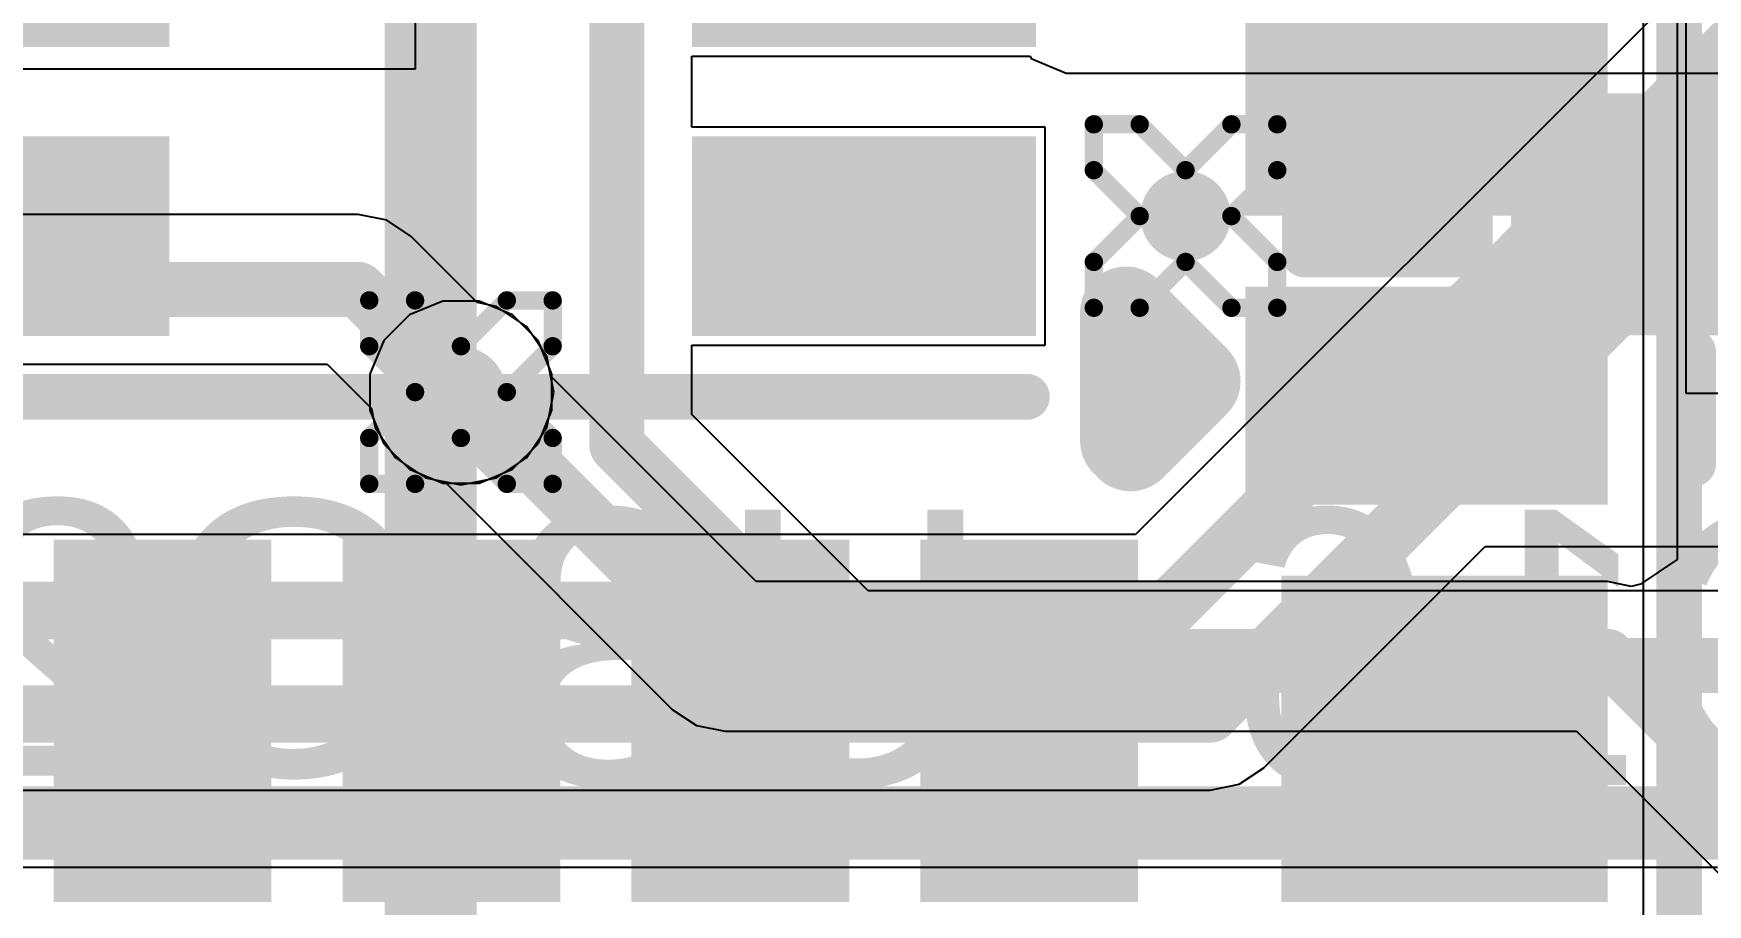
# Model space of a CAD drawing. Header units: inches. Extents: x 3 to 215, y 2 to 215.
# Drawn here: x 3.4454 to 3.6279, y 2.829 to 2.9239 of the extents above; entities that cross this region are included whole.
import ezdxf

# ---------------------------------------------------------------- set-up
doc = ezdxf.new("R2010")
doc.units = ezdxf.units.IN
doc.header["$MEASUREMENT"] = 0
for name, color, linetype in [('Board_Outline', 56, 'Continuous'), ('Bottom Layer', 5, 'Continuous'), ('Bottom Overlay', 54, 'Continuous'), ('Bottom Paste', 16, 'Continuous'), ('Bottom Solder', 6, 'Continuous'), ('Dimension', 6, 'Continuous'), ('Drill Drawing', 1, 'Continuous'), ('Layer 1', 16, 'Continuous'), ('Layer 2', 76, 'Continuous'), ('Top Layer', 1, 'Continuous'), ('Top Overlay', 2, 'Continuous'), ('Top Paste', 8, 'Continuous'), ('Top Solder', 216, 'Continuous'), ('Via Holes', 16, 'Continuous')]:
    doc.layers.add(name, color=color, linetype=linetype)
doc.styles.add('Arial', font='', dxfattribs={"height": 0.2})
doc.styles.get('Arial').set_extended_font_data('Arial')

# ---------------------------------------------------------------- blocks, each defined once
blk = doc.blocks.new('MAX30102EFD_T_B_15')
at = {"layer": 'Bottom Layer'}
for points in [[(-0.06201, 0.10138), (-0.03248, 0.10138), (-0.03248, 0.0876), (-0.06201, 0.0876)], [(0.06201, 0.0876), (0.03248, 0.0876), (0.03248, 0.10138), (0.06201, 0.10138)], [(-0.06201, 0.06988), (-0.03248, 0.06988), (-0.03248, 0.0561), (-0.06201, 0.0561)], [(0.06201, 0.0561), (0.03248, 0.0561), (0.03248, 0.06988), (0.06201, 0.06988)], [(-0.06201, 0.03839), (-0.03248, 0.03839), (-0.03248, 0.02461), (-0.06201, 0.02461)], [(0.06201, 0.02461), (0.03248, 0.02461), (0.03248, 0.03839), (0.06201, 0.03839)], [(-0.06201, 0.00689), (-0.03248, 0.00689), (-0.03248, -0.00689), (-0.06201, -0.00689)], [(0.06201, -0.00689), (0.03248, -0.00689), (0.03248, 0.00689), (0.06201, 0.00689)], [(-0.06201, -0.02461), (-0.03248, -0.02461), (-0.03248, -0.03839), (-0.06201, -0.03839)], [(0.06201, -0.03839), (0.03248, -0.03839), (0.03248, -0.02461), (0.06201, -0.02461)], [(-0.06201, -0.0561), (-0.03248, -0.0561), (-0.03248, -0.06988), (-0.06201, -0.06988)], [(0.06201, -0.06988), (0.03248, -0.06988), (0.03248, -0.0561), (0.06201, -0.0561)], [(-0.06201, -0.0876), (-0.03248, -0.0876), (-0.03248, -0.10138), (-0.06201, -0.10138)], [(0.06201, -0.10138), (0.03248, -0.10138), (0.03248, -0.0876), (0.06201, -0.0876)]]:
    blk.add_hatch(color=5, dxfattribs=at).paths.add_polyline_path(points)
at = {"layer": 'Bottom Overlay'}
blk.add_hatch(color=54, dxfattribs=at).paths.add_polyline_path([(-0.029, -0.102), (-0.02, -0.102), (-0.02, -0.086), (-0.029, -0.086)])
at = {"layer": 'Bottom Paste'}
for points in [[(-0.06201, 0.10138), (-0.03248, 0.10138), (-0.03248, 0.0876), (-0.06201, 0.0876)], [(0.06201, 0.0876), (0.03248, 0.0876), (0.03248, 0.10138), (0.06201, 0.10138)], [(-0.06201, 0.06988), (-0.03248, 0.06988), (-0.03248, 0.0561), (-0.06201, 0.0561)], [(0.06201, 0.0561), (0.03248, 0.0561), (0.03248, 0.06988), (0.06201, 0.06988)], [(-0.06201, 0.03839), (-0.03248, 0.03839), (-0.03248, 0.02461), (-0.06201, 0.02461)], [(0.06201, 0.02461), (0.03248, 0.02461), (0.03248, 0.03839), (0.06201, 0.03839)], [(-0.06201, 0.00689), (-0.03248, 0.00689), (-0.03248, -0.00689), (-0.06201, -0.00689)], [(0.06201, -0.00689), (0.03248, -0.00689), (0.03248, 0.00689), (0.06201, 0.00689)], [(-0.06201, -0.02461), (-0.03248, -0.02461), (-0.03248, -0.03839), (-0.06201, -0.03839)], [(0.06201, -0.03839), (0.03248, -0.03839), (0.03248, -0.02461), (0.06201, -0.02461)], [(-0.06201, -0.0561), (-0.03248, -0.0561), (-0.03248, -0.06988), (-0.06201, -0.06988)], [(0.06201, -0.06988), (0.03248, -0.06988), (0.03248, -0.0561), (0.06201, -0.0561)], [(-0.06201, -0.0876), (-0.03248, -0.0876), (-0.03248, -0.10138), (-0.06201, -0.10138)], [(0.06201, -0.10138), (0.03248, -0.10138), (0.03248, -0.0876), (0.06201, -0.0876)]]:
    blk.add_hatch(color=16, dxfattribs=at).paths.add_polyline_path(points)
at = {"layer": 'Bottom Solder'}
for points in [[(-0.06601, 0.10538), (-0.02848, 0.10538), (-0.02848, 0.0836), (-0.06601, 0.0836)], [(0.06601, 0.0836), (0.02848, 0.0836), (0.02848, 0.10538), (0.06601, 0.10538)], [(-0.06601, 0.07388), (-0.02848, 0.07388), (-0.02848, 0.0521), (-0.06601, 0.0521)], [(0.06601, 0.0521), (0.02848, 0.0521), (0.02848, 0.07388), (0.06601, 0.07388)], [(-0.06601, 0.04239), (-0.02848, 0.04239), (-0.02848, 0.02061), (-0.06601, 0.02061)], [(0.06601, 0.02061), (0.02848, 0.02061), (0.02848, 0.04239), (0.06601, 0.04239)], [(-0.06601, 0.01089), (-0.02848, 0.01089), (-0.02848, -0.01089), (-0.06601, -0.01089)], [(0.06601, -0.01089), (0.02848, -0.01089), (0.02848, 0.01089), (0.06601, 0.01089)], [(-0.06601, -0.02061), (-0.02848, -0.02061), (-0.02848, -0.04239), (-0.06601, -0.04239)], [(0.06601, -0.04239), (0.02848, -0.04239), (0.02848, -0.02061), (0.06601, -0.02061)], [(-0.06601, -0.0521), (-0.02848, -0.0521), (-0.02848, -0.07388), (-0.06601, -0.07388)], [(0.06601, -0.07388), (0.02848, -0.07388), (0.02848, -0.0521), (0.06601, -0.0521)], [(-0.06601, -0.0836), (-0.02848, -0.0836), (-0.02848, -0.10538), (-0.06601, -0.10538)], [(0.06601, -0.10538), (0.02848, -0.10538), (0.02848, -0.0836), (0.06601, -0.0836)]]:
    blk.add_hatch(color=6, dxfattribs=at).paths.add_polyline_path(points)
at = {"layer": 'Bottom Overlay'}
for points in [[(0.065, 0.112, 0.005, 0.005, 0), (-0.065, 0.112, 0.005, 0.005, 0)], [(-0.075, -0.09, 0.00787, 0.00787, 0), (-0.075, -0.1, 0.00787, 0.00787, 0)], [(-0.07, -0.095, 0.00787, 0.00787, 0), (-0.075, -0.09, 0.00787, 0.00787, 0)], [(-0.07, -0.095, 0.00787, 0.00787, 0), (-0.075, -0.1, 0.00787, 0.00787, 0)], [(0.065, -0.112, 0.005, 0.005, 0), (-0.065, -0.112, 0.005, 0.005, 0)]]:
    blk.add_lwpolyline(points, format="xyseb", dxfattribs=at)
for points in [[(-0.06625, 0.112, 0.0025, 0.0025, 1), (-0.06375, 0.112, 0.0025, 0.0025, 1)], [(0.06375, 0.112, 0.0025, 0.0025, 1), (0.06625, 0.112, 0.0025, 0.0025, 1)], [(-0.07697, -0.09, 0.00394, 0.00394, 1), (-0.07303, -0.09, 0.00394, 0.00394, 1)], [(-0.07697, -0.09, 0.00394, 0.00394, 1), (-0.07303, -0.09, 0.00394, 0.00394, 1)], [(-0.07197, -0.095, 0.00394, 0.00394, 1), (-0.06803, -0.095, 0.00394, 0.00394, 1)], [(-0.07197, -0.095, 0.00394, 0.00394, 1), (-0.06803, -0.095, 0.00394, 0.00394, 1)], [(-0.07697, -0.1, 0.00394, 0.00394, 1), (-0.07303, -0.1, 0.00394, 0.00394, 1)], [(-0.07697, -0.1, 0.00394, 0.00394, 1), (-0.07303, -0.1, 0.00394, 0.00394, 1)], [(-0.06625, -0.112, 0.0025, 0.0025, 1), (-0.06375, -0.112, 0.0025, 0.0025, 1)], [(0.06375, -0.112, 0.0025, 0.0025, 1), (0.06625, -0.112, 0.0025, 0.0025, 1)]]:
    blk.add_lwpolyline(points, format="xyseb", close=True, dxfattribs=at)
blk = doc.blocks.new('ESP32_C3_MINI_1_H4_16')
at = {"layer": 'Top Layer'}
for points in [[(-0.24803, 0.20866), (-0.22047, 0.20866), (-0.22047, 0.1811), (-0.24803, 0.1811)], [(-0.19685, 0.20866), (-0.1811, 0.20866), (-0.1811, 0.17716), (-0.19685, 0.17716)], [(-0.16535, 0.20866), (-0.14961, 0.20866), (-0.14961, 0.17716), (-0.16535, 0.17716)], [(-0.13386, 0.20866), (-0.11811, 0.20866), (-0.11811, 0.17716), (-0.13386, 0.17716)], [(-0.10236, 0.20866), (-0.08661, 0.20866), (-0.08661, 0.17716), (-0.10236, 0.17716)], [(-0.24803, 0.14961), (-0.24803, 0.16535), (-0.21654, 0.16535), (-0.21654, 0.14961)], [(-0.24803, 0.11811), (-0.24803, 0.13386), (-0.21654, 0.13386), (-0.21654, 0.11811)]]:
    blk.add_hatch(color=1, dxfattribs=at).paths.add_polyline_path(points)
at = {"layer": 'Top Paste'}
for points in [[(-0.24803, 0.20866), (-0.22047, 0.20866), (-0.22047, 0.1811), (-0.24803, 0.1811)], [(-0.19685, 0.20866), (-0.1811, 0.20866), (-0.1811, 0.17716), (-0.19685, 0.17716)], [(-0.16535, 0.20866), (-0.14961, 0.20866), (-0.14961, 0.17716), (-0.16535, 0.17716)], [(-0.13386, 0.20866), (-0.11811, 0.20866), (-0.11811, 0.17716), (-0.13386, 0.17716)], [(-0.10236, 0.20866), (-0.08661, 0.20866), (-0.08661, 0.17716), (-0.10236, 0.17716)], [(-0.24803, 0.14961), (-0.24803, 0.16535), (-0.21654, 0.16535), (-0.21654, 0.14961)], [(-0.24803, 0.11811), (-0.24803, 0.13386), (-0.21654, 0.13386), (-0.21654, 0.11811)]]:
    blk.add_hatch(color=8, dxfattribs=at).paths.add_polyline_path(points)
at = {"layer": 'Top Solder'}
for points in [[(-0.25203, 0.21266), (-0.21647, 0.21266), (-0.21647, 0.1771), (-0.25203, 0.1771)], [(-0.20085, 0.21266), (-0.1771, 0.21266), (-0.1771, 0.17317), (-0.20085, 0.17317)], [(-0.16935, 0.21266), (-0.14561, 0.21266), (-0.14561, 0.17317), (-0.16935, 0.17317)], [(-0.13786, 0.21266), (-0.11411, 0.21266), (-0.11411, 0.17317), (-0.13786, 0.17317)], [(-0.10636, 0.21266), (-0.08261, 0.21266), (-0.08261, 0.17317), (-0.10636, 0.17317)], [(-0.25203, 0.14561), (-0.25203, 0.16935), (-0.21254, 0.16935), (-0.21254, 0.14561)], [(-0.25203, 0.11411), (-0.25203, 0.13786), (-0.21254, 0.13786), (-0.21254, 0.11411)]]:
    blk.add_hatch(color=216, dxfattribs=at).paths.add_polyline_path(points)
at = {"layer": 'Board_Outline'}
blk.add_line((-0.25591, -0.21654), (-0.25591, 0.42913), dxfattribs=at)
at = {"layer": 'Top Overlay'}
blk.add_lwpolyline([(-0.25984, -0.22047, 0.005, 0.005, 0), (-0.25984, 0.43307, 0.005, 0.005, 0)], format="xyseb", dxfattribs=at)
blk = doc.blocks.new('CAP_0201_B_48')
at = {"layer": 'Bottom Layer'}
for points in [[(-0.01772, 0.00591), (-0.00591, 0.00591), (-0.00591, -0.00591), (-0.01772, -0.00591)], [(0.00591, 0.00591), (0.01772, 0.00591), (0.01772, -0.00591), (0.00591, -0.00591)]]:
    blk.add_hatch(color=5, dxfattribs=at).paths.add_polyline_path(points)
at = {"layer": 'Bottom Paste'}
for points in [[(-0.01772, 0.00591), (-0.00591, 0.00591), (-0.00591, -0.00591), (-0.01772, -0.00591)], [(0.00591, 0.00591), (0.01772, 0.00591), (0.01772, -0.00591), (0.00591, -0.00591)]]:
    blk.add_hatch(color=16, dxfattribs=at).paths.add_polyline_path(points)
at = {"layer": 'Bottom Solder'}
for points in [[(-0.01988, 0.00807), (-0.00374, 0.00807), (-0.00374, -0.00807), (-0.01988, -0.00807)], [(0.00374, 0.00807), (0.01988, 0.00807), (0.01988, -0.00807), (0.00374, -0.00807)]]:
    blk.add_hatch(color=6, dxfattribs=at).paths.add_polyline_path(points)
at = {"layer": 'Bottom Overlay'}
for points in [[(-0.021, 0.009, 0.005, 0.005, 0), (-0.021, -0.009, 0.005, 0.005, 0)], [(-0.021, 0.009, 0.005, 0.005, 0), (-0.008, 0.009, 0.005, 0.005, 0)], [(0.008, 0.009, 0.005, 0.005, 0), (0.021, 0.009, 0.005, 0.005, 0)], [(0.021, 0.009, 0.005, 0.005, 0), (0.021, -0.009, 0.005, 0.005, 0)], [(-0.021, -0.009, 0.005, 0.005, 0), (-0.008, -0.009, 0.005, 0.005, 0)], [(0.008, -0.009, 0.005, 0.005, 0), (0.021, -0.009, 0.005, 0.005, 0)]]:
    blk.add_lwpolyline(points, format="xyseb", dxfattribs=at)
for points in [[(-0.02225, 0.009, 0.0025, 0.0025, 1), (-0.01975, 0.009, 0.0025, 0.0025, 1)], [(-0.02225, 0.009, 0.0025, 0.0025, 1), (-0.01975, 0.009, 0.0025, 0.0025, 1)], [(-0.00925, 0.009, 0.0025, 0.0025, 1), (-0.00675, 0.009, 0.0025, 0.0025, 1)], [(0.00675, 0.009, 0.0025, 0.0025, 1), (0.00925, 0.009, 0.0025, 0.0025, 1)], [(0.01975, 0.009, 0.0025, 0.0025, 1), (0.02225, 0.009, 0.0025, 0.0025, 1)], [(0.01975, 0.009, 0.0025, 0.0025, 1), (0.02225, 0.009, 0.0025, 0.0025, 1)], [(-0.02225, -0.009, 0.0025, 0.0025, 1), (-0.01975, -0.009, 0.0025, 0.0025, 1)], [(-0.02225, -0.009, 0.0025, 0.0025, 1), (-0.01975, -0.009, 0.0025, 0.0025, 1)], [(-0.00925, -0.009, 0.0025, 0.0025, 1), (-0.00675, -0.009, 0.0025, 0.0025, 1)], [(0.00675, -0.009, 0.0025, 0.0025, 1), (0.00925, -0.009, 0.0025, 0.0025, 1)], [(0.01975, -0.009, 0.0025, 0.0025, 1), (0.02225, -0.009, 0.0025, 0.0025, 1)], [(0.01975, -0.009, 0.0025, 0.0025, 1), (0.02225, -0.009, 0.0025, 0.0025, 1)]]:
    blk.add_lwpolyline(points, format="xyseb", close=True, dxfattribs=at)
blk = doc.blocks.new('C___0402_B_49')
at = {"layer": 'Bottom Layer'}
for points in [[(-0.0095, 0.0125), (-0.0095, -0.0125), (-0.0275, -0.0125), (-0.0275, 0.0125)], [(0.0275, 0.0125), (0.0275, -0.0125), (0.0095, -0.0125), (0.0095, 0.0125)]]:
    blk.add_hatch(color=5, dxfattribs=at).paths.add_polyline_path(points)
at = {"layer": 'Bottom Paste'}
for points in [[(-0.0095, 0.0125), (-0.0095, -0.0125), (-0.0275, -0.0125), (-0.0275, 0.0125)], [(0.0275, 0.0125), (0.0275, -0.0125), (0.0095, -0.0125), (0.0095, 0.0125)]]:
    blk.add_hatch(color=16, dxfattribs=at).paths.add_polyline_path(points)
at = {"layer": 'Bottom Solder'}
for points in [[(-0.00714, 0.01486), (-0.00714, -0.01486), (-0.02986, -0.01486), (-0.02986, 0.01486)], [(0.02986, 0.01486), (0.02986, -0.01486), (0.00714, -0.01486), (0.00714, 0.01486)]]:
    blk.add_hatch(color=6, dxfattribs=at).paths.add_polyline_path(points)
at = {"layer": 'Bottom Overlay'}
for points in [[(-0.031, 0.016, 0.005, 0.005, 0), (-0.011, 0.016, 0.005, 0.005, 0)], [(-0.031, 0.016, 0.005, 0.005, 0), (-0.031, -0.016, 0.005, 0.005, 0)], [(0.011, 0.016, 0.005, 0.005, 0), (0.031, 0.016, 0.005, 0.005, 0)], [(0.031, 0.016, 0.005, 0.005, 0), (0.031, -0.016, 0.005, 0.005, 0)], [(-0.031, -0.016, 0.005, 0.005, 0), (-0.011, -0.016, 0.005, 0.005, 0)], [(0.011, -0.016, 0.005, 0.005, 0), (0.031, -0.016, 0.005, 0.005, 0)]]:
    blk.add_lwpolyline(points, format="xyseb", dxfattribs=at)
for points in [[(-0.03225, 0.016, 0.0025, 0.0025, 1), (-0.02975, 0.016, 0.0025, 0.0025, 1)], [(-0.03225, 0.016, 0.0025, 0.0025, 1), (-0.02975, 0.016, 0.0025, 0.0025, 1)], [(-0.01225, 0.016, 0.0025, 0.0025, 1), (-0.00975, 0.016, 0.0025, 0.0025, 1)], [(0.00975, 0.016, 0.0025, 0.0025, 1), (0.01225, 0.016, 0.0025, 0.0025, 1)], [(0.02975, 0.016, 0.0025, 0.0025, 1), (0.03225, 0.016, 0.0025, 0.0025, 1)], [(0.02975, 0.016, 0.0025, 0.0025, 1), (0.03225, 0.016, 0.0025, 0.0025, 1)], [(-0.03225, -0.016, 0.0025, 0.0025, 1), (-0.02975, -0.016, 0.0025, 0.0025, 1)], [(-0.03225, -0.016, 0.0025, 0.0025, 1), (-0.02975, -0.016, 0.0025, 0.0025, 1)], [(-0.01225, -0.016, 0.0025, 0.0025, 1), (-0.00975, -0.016, 0.0025, 0.0025, 1)], [(0.00975, -0.016, 0.0025, 0.0025, 1), (0.01225, -0.016, 0.0025, 0.0025, 1)], [(0.02975, -0.016, 0.0025, 0.0025, 1), (0.03225, -0.016, 0.0025, 0.0025, 1)], [(0.02975, -0.016, 0.0025, 0.0025, 1), (0.03225, -0.016, 0.0025, 0.0025, 1)]]:
    blk.add_lwpolyline(points, format="xyseb", close=True, dxfattribs=at)

msp = doc.modelspace()

# ---------------------------------------------------------------- hatches: boundary and pattern name
at = {"layer": 'Bottom Layer'}
h = msp.add_hatch(color=5, dxfattribs=at)
edge = h.paths.add_edge_path()
edge.add_arc((3.571, 2.904), 0.00492, 0, 360)
h = msp.add_hatch(color=5, dxfattribs=at)
edge = h.paths.add_edge_path()
edge.add_arc((3.492, 2.88481), 0.00492, 0, 360)
at = {"layer": 'Layer 1'}
h = msp.add_hatch(color=16, dxfattribs=at)
edge = h.paths.add_edge_path()
edge.add_arc((3.571, 2.904), 0.00492, 0, 360)
h = msp.add_hatch(color=16, dxfattribs=at)
edge = h.paths.add_edge_path()
edge.add_arc((3.492, 2.88481), 0.00492, 0, 360)
at = {"layer": 'Layer 2'}
h = msp.add_hatch(color=76, dxfattribs=at)
edge = h.paths.add_edge_path()
edge.add_arc((3.571, 2.904), 0.00492, 0, 360)
h = msp.add_hatch(color=76, dxfattribs=at)
edge = h.paths.add_edge_path()
edge.add_arc((3.492, 2.88481), 0.00492, 0, 360)
at = {"layer": 'Top Layer'}
h = msp.add_hatch(color=1, dxfattribs=at)
edge = h.paths.add_edge_path()
edge.add_arc((3.571, 2.904), 0.00492, 0, 360)
h = msp.add_hatch(color=1, dxfattribs=at)
edge = h.paths.add_edge_path()
edge.add_arc((3.492, 2.88481), 0.00492, 0, 360)
at = {"layer": 'Via Holes'}
h = msp.add_hatch(color=7, dxfattribs=at)
edge = h.paths.add_edge_path()
edge.add_arc((3.571, 2.904), 0.00394, 0, 360)
h = msp.add_hatch(color=7, dxfattribs=at)
edge = h.paths.add_edge_path()
edge.add_arc((3.492, 2.88481), 0.00394, 0, 360)

# ---------------------------------------------------------------- linework, layer by layer
at = {"layer": 'Bottom Layer'}
for p, q in [((3.487, 2.943), (3.487, 2.92)), ((3.51716, 2.9137), (3.51716, 2.92142)), ((3.51716, 2.92142), (3.55407, 2.92142)), ((3.55407, 2.92142), (3.55417, 2.92117)), ((3.55417, 2.92117), (3.558, 2.91959)), ((3.487, 2.92), (3.429, 2.92)), ((3.558, 2.91959), (3.652, 2.91959)), ((3.55571, 2.9137), (3.51716, 2.9137)), ((3.55571, 2.88992), (3.55571, 2.9137)), ((3.51716, 2.88238), (3.51716, 2.88992)), ((3.51716, 2.88992), (3.55571, 2.88992)), ((3.53638, 2.86316), (3.51716, 2.88238)), ((3.68325, 2.86316), (3.53638, 2.86316))]:
    msp.add_line(p, q, dxfattribs=at)
for points in [[(3.509, 2.879, 0.006, 0.006, 0), (3.509, 2.93663, 0.006, 0.006, 0)], [(3.509, 2.879, 0.006, 0.006, 0), (3.533, 2.855, 0.006, 0.006, 0)], [(3.533, 2.855, 0.006, 0.006, 0), (3.785, 2.855, 0.006, 0.006, 0)], [(3.31016, 2.83784, 0.008, 0.008, 0), (3.64716, 2.83784, 0.008, 0.008, 0)]]:
    msp.add_lwpolyline(points, format="xyseb", dxfattribs=at)
for points in [[(3.5075, 2.879, 0.003, 0.003, 1), (3.5105, 2.879, 0.003, 0.003, 1)], [(3.5075, 2.879, 0.003, 0.003, 1), (3.5105, 2.879, 0.003, 0.003, 1)], [(3.5315, 2.855, 0.003, 0.003, 1), (3.5345, 2.855, 0.003, 0.003, 1)], [(3.5315, 2.855, 0.003, 0.003, 1), (3.5345, 2.855, 0.003, 0.003, 1)]]:
    msp.add_lwpolyline(points, format="xyseb", close=True, dxfattribs=at)
at = {"layer": 'Bottom Overlay'}
msp.add_lwpolyline([(3.62634, 2.877, 0.005, 0.005, 0), (3.62634, 2.88919, 0.005, 0.005, 0)], format="xyseb", dxfattribs=at)
for points in [[(3.62509, 2.88919, 0.0025, 0.0025, 1), (3.62759, 2.88919, 0.0025, 0.0025, 1)], [(3.62509, 2.877, 0.0025, 0.0025, 1), (3.62759, 2.877, 0.0025, 0.0025, 1)]]:
    msp.add_lwpolyline(points, format="xyseb", close=True, dxfattribs=at)
at = {"layer": 'Dimension'}
msp.add_lwpolyline([(3.4887, 2.6026, 0.01, 0.01, 0), (3.4887, 3.39, 0.01, 0.01, 0)], format="xyseb", dxfattribs=at)
at = {"layer": 'Drill Drawing'}
for points in [[(3.561, 2.909, 0.002, 0.002, 0), (3.561, 2.914, 0.002, 0.002, 0)], [(3.561, 2.914, 0.002, 0.002, 0), (3.566, 2.914, 0.002, 0.002, 0)], [(3.566, 2.914, 0.002, 0.002, 0), (3.571, 2.909, 0.002, 0.002, 0)], [(3.571, 2.909, 0.002, 0.002, 0), (3.576, 2.914, 0.002, 0.002, 0)], [(3.576, 2.914, 0.002, 0.002, 0), (3.581, 2.914, 0.002, 0.002, 0)], [(3.581, 2.909, 0.002, 0.002, 0), (3.581, 2.914, 0.002, 0.002, 0)], [(3.561, 2.909, 0.002, 0.002, 0), (3.566, 2.904, 0.002, 0.002, 0)], [(3.576, 2.904, 0.002, 0.002, 0), (3.581, 2.909, 0.002, 0.002, 0)], [(3.561, 2.899, 0.002, 0.002, 0), (3.566, 2.904, 0.002, 0.002, 0)], [(3.576, 2.904, 0.002, 0.002, 0), (3.581, 2.899, 0.002, 0.002, 0)], [(3.561, 2.894, 0.002, 0.002, 0), (3.561, 2.899, 0.002, 0.002, 0)], [(3.566, 2.894, 0.002, 0.002, 0), (3.571, 2.899, 0.002, 0.002, 0)], [(3.571, 2.899, 0.002, 0.002, 0), (3.576, 2.894, 0.002, 0.002, 0)], [(3.581, 2.894, 0.002, 0.002, 0), (3.581, 2.899, 0.002, 0.002, 0)], [(3.482, 2.88981, 0.002, 0.002, 0), (3.482, 2.89481, 0.002, 0.002, 0)], [(3.482, 2.89481, 0.002, 0.002, 0), (3.487, 2.89481, 0.002, 0.002, 0)], [(3.487, 2.89481, 0.002, 0.002, 0), (3.492, 2.88981, 0.002, 0.002, 0)], [(3.492, 2.88981, 0.002, 0.002, 0), (3.497, 2.89481, 0.002, 0.002, 0)], [(3.497, 2.89481, 0.002, 0.002, 0), (3.502, 2.89481, 0.002, 0.002, 0)], [(3.502, 2.88981, 0.002, 0.002, 0), (3.502, 2.89481, 0.002, 0.002, 0)], [(3.561, 2.894, 0.002, 0.002, 0), (3.566, 2.894, 0.002, 0.002, 0)], [(3.576, 2.894, 0.002, 0.002, 0), (3.581, 2.894, 0.002, 0.002, 0)], [(3.482, 2.88981, 0.002, 0.002, 0), (3.487, 2.88481, 0.002, 0.002, 0)], [(3.497, 2.88481, 0.002, 0.002, 0), (3.502, 2.88981, 0.002, 0.002, 0)], [(3.482, 2.87981, 0.002, 0.002, 0), (3.487, 2.88481, 0.002, 0.002, 0)], [(3.497, 2.88481, 0.002, 0.002, 0), (3.502, 2.87981, 0.002, 0.002, 0)], [(3.482, 2.87481, 0.002, 0.002, 0), (3.482, 2.87981, 0.002, 0.002, 0)], [(3.487, 2.87481, 0.002, 0.002, 0), (3.492, 2.87981, 0.002, 0.002, 0)], [(3.492, 2.87981, 0.002, 0.002, 0), (3.497, 2.87481, 0.002, 0.002, 0)], [(3.502, 2.87481, 0.002, 0.002, 0), (3.502, 2.87981, 0.002, 0.002, 0)], [(3.482, 2.87481, 0.002, 0.002, 0), (3.487, 2.87481, 0.002, 0.002, 0)], [(3.497, 2.87481, 0.002, 0.002, 0), (3.502, 2.87481, 0.002, 0.002, 0)]]:
    msp.add_lwpolyline(points, format="xyseb", dxfattribs=at)
for points in [[(3.5605, 2.914, 0.001, 0.001, 1), (3.5615, 2.914, 0.001, 0.001, 1)], [(3.5605, 2.914, 0.001, 0.001, 1), (3.5615, 2.914, 0.001, 0.001, 1)], [(3.5655, 2.914, 0.001, 0.001, 1), (3.5665, 2.914, 0.001, 0.001, 1)], [(3.5655, 2.914, 0.001, 0.001, 1), (3.5665, 2.914, 0.001, 0.001, 1)], [(3.5755, 2.914, 0.001, 0.001, 1), (3.5765, 2.914, 0.001, 0.001, 1)], [(3.5755, 2.914, 0.001, 0.001, 1), (3.5765, 2.914, 0.001, 0.001, 1)], [(3.5805, 2.914, 0.001, 0.001, 1), (3.5815, 2.914, 0.001, 0.001, 1)], [(3.5805, 2.914, 0.001, 0.001, 1), (3.5815, 2.914, 0.001, 0.001, 1)], [(3.5605, 2.909, 0.001, 0.001, 1), (3.5615, 2.909, 0.001, 0.001, 1)], [(3.5605, 2.909, 0.001, 0.001, 1), (3.5615, 2.909, 0.001, 0.001, 1)], [(3.5705, 2.909, 0.001, 0.001, 1), (3.5715, 2.909, 0.001, 0.001, 1)], [(3.5705, 2.909, 0.001, 0.001, 1), (3.5715, 2.909, 0.001, 0.001, 1)], [(3.5805, 2.909, 0.001, 0.001, 1), (3.5815, 2.909, 0.001, 0.001, 1)], [(3.5805, 2.909, 0.001, 0.001, 1), (3.5815, 2.909, 0.001, 0.001, 1)], [(3.5655, 2.904, 0.001, 0.001, 1), (3.5665, 2.904, 0.001, 0.001, 1)], [(3.5655, 2.904, 0.001, 0.001, 1), (3.5665, 2.904, 0.001, 0.001, 1)], [(3.5755, 2.904, 0.001, 0.001, 1), (3.5765, 2.904, 0.001, 0.001, 1)], [(3.5755, 2.904, 0.001, 0.001, 1), (3.5765, 2.904, 0.001, 0.001, 1)], [(3.5605, 2.899, 0.001, 0.001, 1), (3.5615, 2.899, 0.001, 0.001, 1)], [(3.5605, 2.899, 0.001, 0.001, 1), (3.5615, 2.899, 0.001, 0.001, 1)], [(3.5705, 2.899, 0.001, 0.001, 1), (3.5715, 2.899, 0.001, 0.001, 1)], [(3.5705, 2.899, 0.001, 0.001, 1), (3.5715, 2.899, 0.001, 0.001, 1)], [(3.5805, 2.899, 0.001, 0.001, 1), (3.5815, 2.899, 0.001, 0.001, 1)], [(3.5805, 2.899, 0.001, 0.001, 1), (3.5815, 2.899, 0.001, 0.001, 1)], [(3.4815, 2.89481, 0.001, 0.001, 1), (3.4825, 2.89481, 0.001, 0.001, 1)], [(3.4815, 2.89481, 0.001, 0.001, 1), (3.4825, 2.89481, 0.001, 0.001, 1)], [(3.4865, 2.89481, 0.001, 0.001, 1), (3.4875, 2.89481, 0.001, 0.001, 1)], [(3.4865, 2.89481, 0.001, 0.001, 1), (3.4875, 2.89481, 0.001, 0.001, 1)], [(3.4965, 2.89481, 0.001, 0.001, 1), (3.4975, 2.89481, 0.001, 0.001, 1)], [(3.4965, 2.89481, 0.001, 0.001, 1), (3.4975, 2.89481, 0.001, 0.001, 1)], [(3.5015, 2.89481, 0.001, 0.001, 1), (3.5025, 2.89481, 0.001, 0.001, 1)], [(3.5015, 2.89481, 0.001, 0.001, 1), (3.5025, 2.89481, 0.001, 0.001, 1)], [(3.5605, 2.894, 0.001, 0.001, 1), (3.5615, 2.894, 0.001, 0.001, 1)], [(3.5605, 2.894, 0.001, 0.001, 1), (3.5615, 2.894, 0.001, 0.001, 1)], [(3.5655, 2.894, 0.001, 0.001, 1), (3.5665, 2.894, 0.001, 0.001, 1)], [(3.5655, 2.894, 0.001, 0.001, 1), (3.5665, 2.894, 0.001, 0.001, 1)], [(3.5755, 2.894, 0.001, 0.001, 1), (3.5765, 2.894, 0.001, 0.001, 1)], [(3.5755, 2.894, 0.001, 0.001, 1), (3.5765, 2.894, 0.001, 0.001, 1)], [(3.5805, 2.894, 0.001, 0.001, 1), (3.5815, 2.894, 0.001, 0.001, 1)], [(3.5805, 2.894, 0.001, 0.001, 1), (3.5815, 2.894, 0.001, 0.001, 1)], [(3.4815, 2.88981, 0.001, 0.001, 1), (3.4825, 2.88981, 0.001, 0.001, 1)], [(3.4815, 2.88981, 0.001, 0.001, 1), (3.4825, 2.88981, 0.001, 0.001, 1)], [(3.4915, 2.88981, 0.001, 0.001, 1), (3.4925, 2.88981, 0.001, 0.001, 1)], [(3.4915, 2.88981, 0.001, 0.001, 1), (3.4925, 2.88981, 0.001, 0.001, 1)], [(3.5015, 2.88981, 0.001, 0.001, 1), (3.5025, 2.88981, 0.001, 0.001, 1)], [(3.5015, 2.88981, 0.001, 0.001, 1), (3.5025, 2.88981, 0.001, 0.001, 1)], [(3.4865, 2.88481, 0.001, 0.001, 1), (3.4875, 2.88481, 0.001, 0.001, 1)], [(3.4865, 2.88481, 0.001, 0.001, 1), (3.4875, 2.88481, 0.001, 0.001, 1)], [(3.4965, 2.88481, 0.001, 0.001, 1), (3.4975, 2.88481, 0.001, 0.001, 1)], [(3.4965, 2.88481, 0.001, 0.001, 1), (3.4975, 2.88481, 0.001, 0.001, 1)], [(3.4815, 2.87981, 0.001, 0.001, 1), (3.4825, 2.87981, 0.001, 0.001, 1)], [(3.4815, 2.87981, 0.001, 0.001, 1), (3.4825, 2.87981, 0.001, 0.001, 1)], [(3.4915, 2.87981, 0.001, 0.001, 1), (3.4925, 2.87981, 0.001, 0.001, 1)], [(3.4915, 2.87981, 0.001, 0.001, 1), (3.4925, 2.87981, 0.001, 0.001, 1)], [(3.5015, 2.87981, 0.001, 0.001, 1), (3.5025, 2.87981, 0.001, 0.001, 1)], [(3.5015, 2.87981, 0.001, 0.001, 1), (3.5025, 2.87981, 0.001, 0.001, 1)], [(3.4815, 2.87481, 0.001, 0.001, 1), (3.4825, 2.87481, 0.001, 0.001, 1)], [(3.4815, 2.87481, 0.001, 0.001, 1), (3.4825, 2.87481, 0.001, 0.001, 1)], [(3.4865, 2.87481, 0.001, 0.001, 1), (3.4875, 2.87481, 0.001, 0.001, 1)], [(3.4865, 2.87481, 0.001, 0.001, 1), (3.4875, 2.87481, 0.001, 0.001, 1)], [(3.4965, 2.87481, 0.001, 0.001, 1), (3.4975, 2.87481, 0.001, 0.001, 1)], [(3.4965, 2.87481, 0.001, 0.001, 1), (3.4975, 2.87481, 0.001, 0.001, 1)], [(3.5015, 2.87481, 0.001, 0.001, 1), (3.5025, 2.87481, 0.001, 0.001, 1)], [(3.5015, 2.87481, 0.001, 0.001, 1), (3.5025, 2.87481, 0.001, 0.001, 1)]]:
    msp.add_lwpolyline(points, format="xyseb", close=True, dxfattribs=at)
at = {"layer": 'Layer 1'}
for p, q in [((3.67894, 2.98267), (3.56556, 2.86929)), ((3.49003, 2.89473), (3.48638, 2.89322)), ((3.49397, 2.89473), (3.49003, 2.89473)), ((3.49762, 2.89322), (3.49397, 2.89473)), ((3.48638, 2.89322), (3.48359, 2.89043)), ((3.50041, 2.89043), (3.49762, 2.89322)), ((3.48359, 2.89043), (3.48208, 2.88678)), ((3.50192, 2.88678), (3.50041, 2.89043)), ((3.48208, 2.88678), (3.48208, 2.88284)), ((3.50192, 2.88284), (3.50192, 2.88678)), ((3.48208, 2.88284), (3.48359, 2.87919)), ((3.50041, 2.87919), (3.50192, 2.88284)), ((3.48359, 2.87919), (3.48638, 2.8764)), ((3.49762, 2.8764), (3.50041, 2.87919)), ((3.48638, 2.8764), (3.49003, 2.87489)), ((3.49003, 2.87489), (3.49397, 2.87489)), ((3.49397, 2.87489), (3.49762, 2.8764)), ((3.56556, 2.86929), (3.33609, 2.86929)), ((3.57953, 2.84387), (3.60366, 2.868)), ((3.60366, 2.868), (3.6848, 2.868)), ((3.57684, 2.84207), (3.57953, 2.84387)), ((3.57367, 2.84144), (3.57684, 2.84207)), ((3.27127, 2.84144), (3.57367, 2.84144)), ((3.629, 2.833), (3.142, 2.833))]:
    msp.add_line(p, q, dxfattribs=at)
for points in [[(3.569, 2.861, 0.00627, 0.00627, 0), (3.69927, 2.99127, 0.00627, 0.00627, 0)], [(3.57367, 2.84973, 0.00627, 0.00627, 0), (3.70394, 2.98, 0.00627, 0.00627, 0)], [(3.27594, 2.861, 0.00627, 0.00627, 0), (3.569, 2.861, 0.00627, 0.00627, 0)], [(3.27127, 2.84973, 0.00627, 0.00627, 0), (3.57367, 2.84973, 0.00627, 0.00627, 0)]]:
    msp.add_lwpolyline(points, format="xyseb", dxfattribs=at)
for points in [[(3.56743, 2.861, 0.00313, 0.00313, 1), (3.57057, 2.861, 0.00313, 0.00313, 1)], [(3.56743, 2.861, 0.00313, 0.00313, 1), (3.57057, 2.861, 0.00313, 0.00313, 1)], [(3.5721, 2.84973, 0.00313, 0.00313, 1), (3.57523, 2.84973, 0.00313, 0.00313, 1)], [(3.5721, 2.84973, 0.00313, 0.00313, 1), (3.57523, 2.84973, 0.00313, 0.00313, 1)]]:
    msp.add_lwpolyline(points, format="xyseb", close=True, dxfattribs=at)
at = {"layer": 'Layer 2'}
for p, q in [((3.62459, 3.01859), (3.62459, 2.86657)), ((3.49003, 2.89473), (3.48638, 2.89322)), ((3.49397, 2.89473), (3.49003, 2.89473)), ((3.49762, 2.89322), (3.49397, 2.89473)), ((3.48638, 2.89322), (3.48359, 2.89043)), ((3.50041, 2.89043), (3.49762, 2.89322)), ((3.48359, 2.89043), (3.48208, 2.88678)), ((3.50192, 2.88678), (3.50041, 2.89043)), ((3.48208, 2.88678), (3.48208, 2.88284)), ((3.50192, 2.88643), (3.50192, 2.88678)), ((3.52419, 2.86416), (3.50192, 2.88643)), ((3.48208, 2.88284), (3.48359, 2.87919)), ((3.48359, 2.87919), (3.48638, 2.8764)), ((3.48638, 2.8764), (3.49003, 2.87489)), ((3.49003, 2.87489), (3.49039, 2.87489)), ((3.49039, 2.87489), (3.51504, 2.85023)), ((3.62459, 2.86657), (3.62062, 2.86387)), ((3.617, 2.86416), (3.52419, 2.86416)), ((3.61959, 2.86364), (3.617, 2.86416)), ((3.617, 2.86416), (3.617, 2.86416)), ((3.62062, 2.86387), (3.61959, 2.86364)), ((3.51504, 2.85023), (3.51769, 2.84846)), ((3.51769, 2.84846), (3.52081, 2.84784)), ((3.52081, 2.84784), (3.52081, 2.84784)), ((3.52081, 2.84784), (3.61362, 2.84784)), ((3.61362, 2.84784), (3.64484, 2.81662))]:
    msp.add_line(p, q, dxfattribs=at)
for points in [[(3.492, 2.88481, 0.006, 0.006, 0), (3.52081, 2.856, 0.006, 0.006, 0)], [(3.52081, 2.856, 0.006, 0.006, 0), (3.617, 2.856, 0.006, 0.006, 0)], [(3.617, 2.856, 0.006, 0.006, 0), (3.653, 2.82, 0.006, 0.006, 0)]]:
    msp.add_lwpolyline(points, format="xyseb", dxfattribs=at)
for points in [[(3.4905, 2.88481, 0.003, 0.003, 1), (3.4935, 2.88481, 0.003, 0.003, 1)], [(3.51931, 2.856, 0.003, 0.003, 1), (3.52231, 2.856, 0.003, 0.003, 1)], [(3.51931, 2.856, 0.003, 0.003, 1), (3.52231, 2.856, 0.003, 0.003, 1)], [(3.6155, 2.856, 0.003, 0.003, 1), (3.6185, 2.856, 0.003, 0.003, 1)], [(3.6155, 2.856, 0.003, 0.003, 1), (3.6185, 2.856, 0.003, 0.003, 1)]]:
    msp.add_lwpolyline(points, format="xyseb", close=True, dxfattribs=at)
at = {"layer": 'Top Layer'}
for p, q in [((3.62556, 2.93588), (3.62556, 2.8847)), ((3.48081, 2.90416), (3.371, 2.90416)), ((3.48393, 2.90354), (3.48081, 2.90416)), ((3.48081, 2.90416), (3.48081, 2.90416)), ((3.48658, 2.90177), (3.48393, 2.90354)), ((3.49377, 2.89457), (3.48658, 2.90177)), ((3.49587, 2.89416), (3.49377, 2.89457)), ((3.49915, 2.89196), (3.49587, 2.89416)), ((3.50135, 2.88868), (3.49915, 2.89196)), ((3.40539, 2.88784), (3.47743, 2.88784)), ((3.47743, 2.88784), (3.48224, 2.88304)), ((3.50212, 2.88481), (3.50135, 2.88868)), ((3.50135, 2.88094), (3.50212, 2.88481)), ((3.62556, 2.8847), (3.67557, 2.8847)), ((3.48224, 2.88304), (3.48265, 2.88094)), ((3.48265, 2.88094), (3.48485, 2.87766)), ((3.49915, 2.87766), (3.50135, 2.88094)), ((3.48485, 2.87766), (3.48813, 2.87547)), ((3.49587, 2.87547), (3.49915, 2.87766)), ((3.48813, 2.87547), (3.492, 2.8747)), ((3.492, 2.8747), (3.49587, 2.87547))]:
    msp.add_line(p, q, dxfattribs=at)
for points in [[(3.371, 2.896, 0.006, 0.006, 0), (3.48081, 2.896, 0.006, 0.006, 0)], [(3.48081, 2.896, 0.006, 0.006, 0), (3.492, 2.88481, 0.006, 0.006, 0)]]:
    msp.add_lwpolyline(points, format="xyseb", dxfattribs=at)
for points in [[(3.47931, 2.896, 0.003, 0.003, 1), (3.48231, 2.896, 0.003, 0.003, 1)], [(3.47931, 2.896, 0.003, 0.003, 1), (3.48231, 2.896, 0.003, 0.003, 1)], [(3.4905, 2.88481, 0.003, 0.003, 1), (3.4935, 2.88481, 0.003, 0.003, 1)]]:
    msp.add_lwpolyline(points, format="xyseb", close=True, dxfattribs=at)
at = {"layer": 'Top Overlay'}
for points in [[(3.5645, 2.8795, 0.01, 0.01, 0), (3.5645, 2.8935, 0.01, 0.01, 0)], [(3.5645, 2.8935, 0.01, 0.01, 0), (3.572, 2.886, 0.01, 0.01, 0)], [(3.565, 2.879, 0.01, 0.01, 0), (3.572, 2.886, 0.01, 0.01, 0)]]:
    msp.add_lwpolyline(points, format="xyseb", dxfattribs=at)
for points in [[(3.562, 2.8935, 0.005, 0.005, 1), (3.567, 2.8935, 0.005, 0.005, 1)], [(3.562, 2.8935, 0.005, 0.005, 1), (3.567, 2.8935, 0.005, 0.005, 1)], [(3.5695, 2.886, 0.005, 0.005, 1), (3.5745, 2.886, 0.005, 0.005, 1)], [(3.5695, 2.886, 0.005, 0.005, 1), (3.5745, 2.886, 0.005, 0.005, 1)], [(3.562, 2.8795, 0.005, 0.005, 1), (3.567, 2.8795, 0.005, 0.005, 1)], [(3.5625, 2.879, 0.005, 0.005, 1), (3.5675, 2.879, 0.005, 0.005, 1)]]:
    msp.add_lwpolyline(points, format="xyseb", close=True, dxfattribs=at)

# ---------------------------------------------------------------- block references
for name, p, rotation in [('ESP32_C3_MINI_1_H4_16', (3.36498, 3.04191), 180), ('MAX30102EFD_T_B_15', (3.4887, 2.9963), 180), ('C___0402_B_49', (3.625, 2.9245), 90), ('CAP_0201_B_48', (3.593, 2.92081), 90)]:
    msp.add_blockref(name, p, dxfattribs=dict(rotation=rotation))

# ---------------------------------------------------------------- texts
at = {"layer": 'Bottom Overlay', "style": 'Arial', "text_generation_flag": 2}
for s, p in [('C21', (3.48999, 2.843)), ('U3', (3.54999, 2.842)), ('C16', (3.65249, 2.842))]:
    msp.add_text(s, height=0.03, dxfattribs=at).set_placement(p)

doc.saveas('drawing.dxf')
